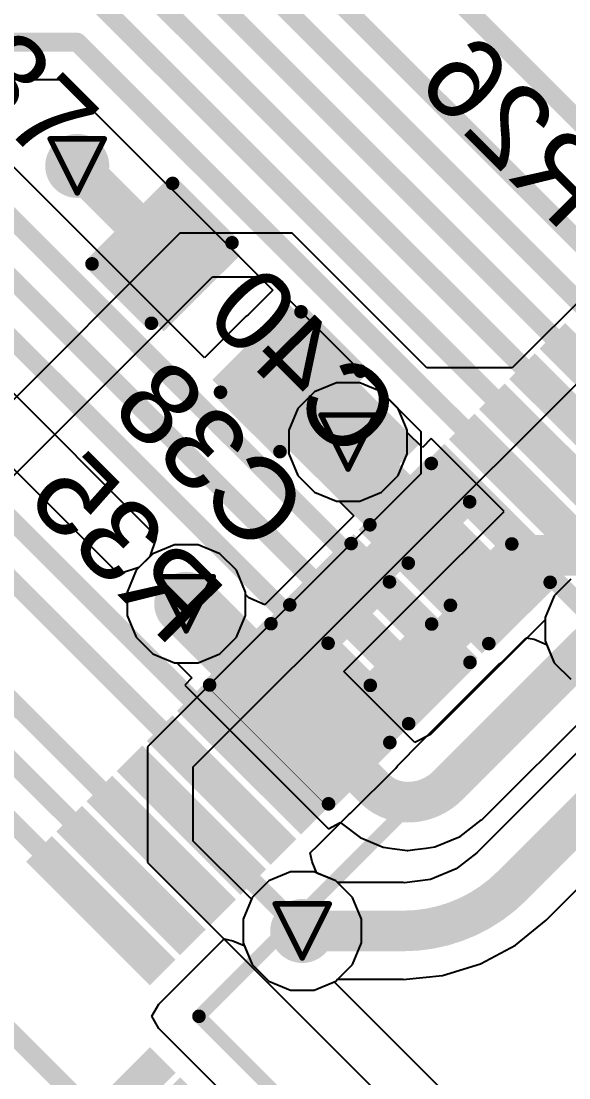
# Model space of a CAD drawing. Header units: inches. Extents: x 0 to 5359, y 0 to 5098.
# Drawn here: x 44.52 to 49.65, y 59.46 to 69.36 of the extents above; entities that cross this region are included whole.
import ezdxf

# ---------------------------------------------------------------- set-up
doc = ezdxf.new("R2010")
doc.units = ezdxf.units.IN
for name, color, linetype in [('Bottom Layer', 5, 'Continuous'), ('Bottom Overlay', 54, 'Continuous'), ('Bottom Paste', 16, 'Continuous'), ('Bottom Solder', 6, 'Continuous'), ('Drill Drawing', 1, 'Continuous'), ('Layer 1', 16, 'Continuous'), ('Layer 2', 76, 'Continuous'), ('Top Layer', 1, 'Continuous'), ('Top Overlay', 2, 'Continuous'), ('Top Paste', 8, 'Continuous'), ('Top Solder', 216, 'Continuous'), ('Via Holes', 16, 'Continuous')]:
    doc.layers.add(name, color=color, linetype=linetype)
doc.styles.add('Arial', font='', dxfattribs={"height": 0.2})
doc.styles.get('Arial').set_extended_font_data('Arial')

# ---------------------------------------------------------------- blocks, each defined once
blk = doc.blocks.new('LQFP_128_EP_14_14__40')
at = {"layer": 'Top Layer'}
for points in [[(-6.849681499999999, 0.6999478), (-6.849681499999999, 0.4999482), (-8.3496785, 0.4999482), (-8.3496785, 0.6999478)], [(-6.849681499999999, 0.2998978), (-6.849681499999999, 0.09989820000000003), (-8.3496785, 0.09989819999999995), (-8.3496785, 0.2998977999999999)], [(-6.849681499999999, -0.09989819999999995), (-6.849681499999999, -0.2998977999999999), (-8.3496785, -0.2998978), (-8.3496785, -0.09989820000000003)], [(-6.849681499999999, -0.4999482), (-6.849681499999999, -0.6999478), (-8.3496785, -0.6999478), (-8.3496785, -0.4999482)], [(-6.84968404, -0.8999982), (-6.84968404, -1.0999978), (-8.34968104, -1.0999978), (-8.34968104, -0.8999982)], [(-6.84968404, -1.2995402), (-6.84968404, -1.4995398), (-8.34968104, -1.4995398), (-8.34968104, -1.2995402)], [(-6.849681499999999, -1.7000982), (-6.849681499999999, -1.9000978), (-8.3496785, -1.9000978), (-8.3496785, -1.7000982)], [(-6.849681499999999, -2.0996402), (-6.849681499999999, -2.2996398), (-8.3496785, -2.2996398), (-8.3496785, -2.0996402)], [(-6.849681499999999, -2.4999442), (-6.849681499999999, -2.6999438), (-8.3496785, -2.6999438), (-8.3496785, -2.4999442)], [(-6.84968404, -2.8997402), (-6.84968404, -3.0997398), (-8.34968104, -3.0997398), (-8.34968104, -2.8997402)], [(-6.84968404, -3.3000442), (-6.84968404, -3.5000438), (-8.34968104, -3.5000438), (-8.34968104, -3.3000442)], [(-6.849681499999999, -3.699840199999999), (-6.849681499999999, -3.8998398), (-8.3496785, -3.8998398), (-8.3496785, -3.699840199999999)], [(-6.84968404, -4.0998902), (-6.84968404, -4.2998898), (-8.34968104, -4.2998898), (-8.34968104, -4.0998902)], [(-6.849681499999999, -4.499940199999999), (-6.849681499999999, -4.6999398), (-8.3496785, -4.6999398), (-8.3496785, -4.499940199999999)], [(-6.849681499999999, -4.8999902), (-6.849681499999999, -5.099989799999999), (-8.3496785, -5.099989799999999), (-8.3496785, -4.8999902)], [(-6.84968404, -5.3000402), (-6.84968404, -5.5000398), (-8.34968104, -5.5000398), (-8.34968104, -5.3000402)], [(-6.849681499999999, -5.7000902), (-6.849681499999999, -5.9000898), (-8.3496785, -5.9000898), (-8.3496785, -5.7000902)], [(-6.849681499999999, -6.100140199999999), (-6.849681499999999, -6.3001398), (-8.3496785, -6.3001398), (-8.3496785, -6.100140199999999)], [(-6.3001398, -6.849681499999999), (-6.100140199999999, -6.849681499999999), (-6.100140199999999, -8.3496785), (-6.3001398, -8.3496785)]]:
    blk.add_hatch(color=1, dxfattribs=at).paths.add_polyline_path(points)
at = {"layer": 'Top Paste'}
for points in [[(-6.849681499999999, 0.6999478), (-6.849681499999999, 0.4999482), (-8.3496785, 0.4999482), (-8.3496785, 0.6999478)], [(-6.849681499999999, 0.2998978), (-6.849681499999999, 0.09989820000000003), (-8.3496785, 0.09989819999999995), (-8.3496785, 0.2998977999999999)], [(-6.849681499999999, -0.09989819999999995), (-6.849681499999999, -0.2998977999999999), (-8.3496785, -0.2998978), (-8.3496785, -0.09989820000000003)], [(-6.849681499999999, -0.4999482), (-6.849681499999999, -0.6999478), (-8.3496785, -0.6999478), (-8.3496785, -0.4999482)], [(-6.84968404, -0.8999982), (-6.84968404, -1.0999978), (-8.34968104, -1.0999978), (-8.34968104, -0.8999982)], [(-6.84968404, -1.2995402), (-6.84968404, -1.4995398), (-8.34968104, -1.4995398), (-8.34968104, -1.2995402)], [(-6.849681499999999, -1.7000982), (-6.849681499999999, -1.9000978), (-8.3496785, -1.9000978), (-8.3496785, -1.7000982)], [(-6.849681499999999, -2.0996402), (-6.849681499999999, -2.2996398), (-8.3496785, -2.2996398), (-8.3496785, -2.0996402)], [(-6.849681499999999, -2.4999442), (-6.849681499999999, -2.6999438), (-8.3496785, -2.6999438), (-8.3496785, -2.4999442)], [(-6.84968404, -2.8997402), (-6.84968404, -3.0997398), (-8.34968104, -3.0997398), (-8.34968104, -2.8997402)], [(-6.84968404, -3.3000442), (-6.84968404, -3.5000438), (-8.34968104, -3.5000438), (-8.34968104, -3.3000442)], [(-6.849681499999999, -3.699840199999999), (-6.849681499999999, -3.8998398), (-8.3496785, -3.8998398), (-8.3496785, -3.699840199999999)], [(-6.84968404, -4.0998902), (-6.84968404, -4.2998898), (-8.34968104, -4.2998898), (-8.34968104, -4.0998902)], [(-6.849681499999999, -4.499940199999999), (-6.849681499999999, -4.6999398), (-8.3496785, -4.6999398), (-8.3496785, -4.499940199999999)], [(-6.849681499999999, -4.8999902), (-6.849681499999999, -5.099989799999999), (-8.3496785, -5.099989799999999), (-8.3496785, -4.8999902)], [(-6.84968404, -5.3000402), (-6.84968404, -5.5000398), (-8.34968104, -5.5000398), (-8.34968104, -5.3000402)], [(-6.849681499999999, -5.7000902), (-6.849681499999999, -5.9000898), (-8.3496785, -5.9000898), (-8.3496785, -5.7000902)], [(-6.849681499999999, -6.100140199999999), (-6.849681499999999, -6.3001398), (-8.3496785, -6.3001398), (-8.3496785, -6.100140199999999)], [(-6.3001398, -6.849681499999999), (-6.100140199999999, -6.849681499999999), (-6.100140199999999, -8.3496785), (-6.3001398, -8.3496785)]]:
    blk.add_hatch(color=8, dxfattribs=at).paths.add_polyline_path(points)
at = {"layer": 'Top Solder'}
for points in [[(-6.77968164, 0.7699476599999999), (-6.77968164, 0.42994834), (-8.419678359999999, 0.42994834), (-8.419678359999999, 0.7699476599999999)], [(-6.77968164, 0.36989766), (-6.77968164, 0.02989834000000003), (-8.419678359999999, 0.02989833999999996), (-8.419678359999999, 0.36989766)], [(-6.77968164, -0.02989833999999996), (-6.77968164, -0.36989766), (-8.419678359999999, -0.36989766), (-8.419678359999999, -0.02989834000000003)], [(-6.77968164, -0.42994834), (-6.77968164, -0.7699476599999999), (-8.419678359999999, -0.7699476599999999), (-8.419678359999999, -0.42994834)], [(-6.779684179999999, -0.82999834), (-6.779684179999999, -1.16999766), (-8.4196809, -1.16999766), (-8.4196809, -0.82999834)], [(-6.779684179999999, -1.22954034), (-6.779684179999999, -1.56953966), (-8.4196809, -1.56953966), (-8.4196809, -1.22954034)], [(-6.77968164, -1.63009834), (-6.77968164, -1.97009766), (-8.419678359999999, -1.97009766), (-8.419678359999999, -1.63009834)], [(-6.77968164, -2.02964034), (-6.77968164, -2.36963966), (-8.419678359999999, -2.36963966), (-8.419678359999999, -2.02964034)], [(-6.77968164, -2.42994434), (-6.77968164, -2.76994366), (-8.419678359999999, -2.76994366), (-8.419678359999999, -2.42994434)], [(-6.779684179999999, -2.82974034), (-6.779684179999999, -3.16973966), (-8.4196809, -3.16973966), (-8.4196809, -2.82974034)], [(-6.779684179999999, -3.23004434), (-6.779684179999999, -3.57004366), (-8.4196809, -3.57004366), (-8.4196809, -3.23004434)], [(-6.77968164, -3.62984034), (-6.77968164, -3.96983966), (-8.419678359999999, -3.96983966), (-8.419678359999999, -3.62984034)], [(-6.779684179999999, -4.02989034), (-6.779684179999999, -4.36988966), (-8.4196809, -4.36988966), (-8.4196809, -4.02989034)], [(-6.77968164, -4.42994034), (-6.77968164, -4.76993966), (-8.419678359999999, -4.76993966), (-8.419678359999999, -4.42994034)], [(-6.77968164, -4.829990339999999), (-6.77968164, -5.16998966), (-8.419678359999999, -5.16998966), (-8.419678359999999, -4.829990339999999)], [(-6.779684179999999, -5.23004034), (-6.779684179999999, -5.57003966), (-8.4196809, -5.57003966), (-8.4196809, -5.23004034)], [(-6.77968164, -5.63009034), (-6.77968164, -5.970089659999999), (-8.419678359999999, -5.970089659999999), (-8.419678359999999, -5.63009034)], [(-6.77968164, -6.03014034), (-6.77968164, -6.37013966), (-8.419678359999999, -6.37013966), (-8.419678359999999, -6.03014034)], [(-6.37013966, -6.77968164), (-6.03014034, -6.77968164), (-6.03014034, -8.419678359999999), (-6.37013966, -8.419678359999999)], [(-5.970089659999999, -6.77968164), (-5.63009034, -6.77968164), (-5.63009034, -8.419678359999999), (-5.970089659999999, -8.419678359999999)]]:
    blk.add_hatch(color=216, dxfattribs=at).paths.add_polyline_path(points)
at = {"layer": 'Top Overlay'}
for points in [[(-6.249924, -6.249924, 0.127, 0.127, 0), (-6.249924, 6.249924, 0.127, 0.127, 0)], [(-6.249924, -6.249924, 0.127, 0.127, 0), (6.249924, -6.249924, 0.127, 0.127, 0)]]:
    blk.add_lwpolyline(points, format="xyseb", dxfattribs=at)
blk.add_lwpolyline([(-6.281674, -6.249924, 0.0635, 0.0635, 1), (-6.218173999999999, -6.249924, 0.0635, 0.0635, 1)], format="xyseb", close=True, dxfattribs=at)
blk.add_lwpolyline([(-6.281674, -6.249924, 0.0635, 0.0635, 1), (-6.218173999999999, -6.249924, 0.0635, 0.0635, 1)], format="xyseb", close=True, dxfattribs=at)
blk = doc.blocks.new('R___0402_B_140')
at = {"layer": 'Bottom Layer'}
for points in [[(-0.2413, 0.3175), (-0.2412999999999999, -0.3175), (-0.6985, -0.3175), (-0.6985, 0.3175)], [(0.6985, 0.3175), (0.6985, -0.3175), (0.2413, -0.3175), (0.2412999999999999, 0.3175)]]:
    blk.add_hatch(color=5, dxfattribs=at).paths.add_polyline_path(points)
at = {"layer": 'Bottom Paste'}
for points in [[(-0.2413, 0.3175), (-0.2412999999999999, -0.3175), (-0.6985, -0.3175), (-0.6985, 0.3175)], [(0.6985, 0.3175), (0.6985, -0.3175), (0.2413, -0.3175), (0.2412999999999999, 0.3175)]]:
    blk.add_hatch(color=16, dxfattribs=at).paths.add_polyline_path(points)
at = {"layer": 'Bottom Solder'}
for points in [[(-0.18629884, 0.37250116), (-0.1862988399999999, -0.37250116), (-0.75350116, -0.37250116), (-0.75350116, 0.37250116)], [(0.75350116, 0.37250116), (0.75350116, -0.37250116), (0.18629884, -0.37250116), (0.1862988399999999, 0.37250116)]]:
    blk.add_hatch(color=6, dxfattribs=at).paths.add_polyline_path(points)
at = {"layer": 'Bottom Overlay'}
for points in [[(0.7874, 0.4064, 0.127, 0.127, 0), (-0.7874, 0.4064, 0.127, 0.127, 0)], [(-0.7874, 0.4064, 0.127, 0.127, 0), (-0.7874, -0.4064, 0.127, 0.127, 0)], [(0.8128, 0.4318, 0.0032258, 0.0032258, 0), (-0.8128, 0.4318, 0.0032258, 0.0032258, 0)], [(0.7874, 0.4064, 0.127, 0.127, 0), (0.7874, -0.4064, 0.127, 0.127, 0)], [(0.7874, -0.4064, 0.127, 0.127, 0), (-0.7874, -0.4064, 0.127, 0.127, 0)]]:
    blk.add_lwpolyline(points, format="xyseb", dxfattribs=at)
for points in [[(-0.8191499999999999, 0.4064, 0.0635, 0.0635, 1), (-0.7556499999999999, 0.4064, 0.0635, 0.0635, 1)], [(-0.8191499999999999, 0.4064, 0.0635, 0.0635, 1), (-0.7556499999999999, 0.4064, 0.0635, 0.0635, 1)], [(-0.81360518, 0.4318, 0.0016129, 0.0016129, 1), (-0.8119948199999999, 0.4318, 0.0016129, 0.0016129, 1)], [(0.7556499999999999, 0.4064, 0.0635, 0.0635, 1), (0.8191499999999999, 0.4064, 0.0635, 0.0635, 1)], [(0.7556499999999999, 0.4064, 0.0635, 0.0635, 1), (0.8191499999999999, 0.4064, 0.0635, 0.0635, 1)], [(0.8119948199999999, 0.4318, 0.0016129, 0.0016129, 1), (0.81360518, 0.4318, 0.0016129, 0.0016129, 1)], [(-0.8191499999999999, -0.4064, 0.0635, 0.0635, 1), (-0.7556499999999999, -0.4064, 0.0635, 0.0635, 1)], [(-0.8191499999999999, -0.4064, 0.0635, 0.0635, 1), (-0.7556499999999999, -0.4064, 0.0635, 0.0635, 1)], [(0.7556499999999999, -0.4064, 0.0635, 0.0635, 1), (0.8191499999999999, -0.4064, 0.0635, 0.0635, 1)], [(0.7556499999999999, -0.4064, 0.0635, 0.0635, 1), (0.8191499999999999, -0.4064, 0.0635, 0.0635, 1)]]:
    blk.add_lwpolyline(points, format="xyseb", close=True, dxfattribs=at)
blk = doc.blocks.new('C___0402_B_325')
at = {"layer": 'Bottom Layer'}
for points in [[(-0.2413, 0.31749746), (-0.2412999999999999, -0.31750254), (-0.6985, -0.31750254), (-0.6985, 0.31749746)], [(0.6985, 0.31749746), (0.6985, -0.31750254), (0.2413, -0.31750254), (0.2412999999999999, 0.31749746)]]:
    blk.add_hatch(color=5, dxfattribs=at).paths.add_polyline_path(points)
at = {"layer": 'Bottom Paste'}
for points in [[(-0.2413, 0.31749746), (-0.2412999999999999, -0.31750254), (-0.6985, -0.31750254), (-0.6985, 0.31749746)], [(0.6985, 0.31749746), (0.6985, -0.31750254), (0.2413, -0.31750254), (0.2412999999999999, 0.31749746)]]:
    blk.add_hatch(color=16, dxfattribs=at).paths.add_polyline_path(points)
at = {"layer": 'Bottom Solder'}
for points in [[(-0.18130012, 0.37749734), (-0.18130012, -0.37750242), (-0.7584998799999999, -0.37750242), (-0.7584998799999999, 0.37749734)], [(0.7584998799999999, 0.37749734), (0.7584998799999999, -0.37750242), (0.18130012, -0.37750242), (0.18130012, 0.37749734)]]:
    blk.add_hatch(color=6, dxfattribs=at).paths.add_polyline_path(points)
at = {"layer": 'Bottom Overlay'}
for points in [[(-0.2794, 0.4064, 0.127, 0.127, 0), (-0.7874, 0.4064, 0.127, 0.127, 0)], [(-0.7874, 0.4064, 0.127, 0.127, 0), (-0.7874, -0.4064, 0.127, 0.127, 0)], [(0.7874, 0.4064, 0.127, 0.127, 0), (0.2794, 0.4064, 0.127, 0.127, 0)], [(0.7874, 0.4064, 0.127, 0.127, 0), (0.7874, -0.4064, 0.127, 0.127, 0)], [(-0.2794, -0.40640254, 0.127, 0.127, 0), (-0.7874, -0.4064, 0.127, 0.127, 0)], [(0.7874, -0.4064, 0.127, 0.127, 0), (0.2794, -0.40640254, 0.127, 0.127, 0)]]:
    blk.add_lwpolyline(points, format="xyseb", dxfattribs=at)
for points in [[(-0.8191499999999999, 0.4064, 0.0635, 0.0635, 1), (-0.7556499999999999, 0.4064, 0.0635, 0.0635, 1)], [(-0.8191499999999999, 0.4064, 0.0635, 0.0635, 1), (-0.7556499999999999, 0.4064, 0.0635, 0.0635, 1)], [(-0.31115, 0.4064, 0.0635, 0.0635, 1), (-0.24765, 0.4064, 0.0635, 0.0635, 1)], [(0.24765, 0.4064, 0.0635, 0.0635, 1), (0.31115, 0.4064, 0.0635, 0.0635, 1)], [(0.7556499999999999, 0.4064, 0.0635, 0.0635, 1), (0.8191499999999999, 0.4064, 0.0635, 0.0635, 1)], [(0.7556499999999999, 0.4064, 0.0635, 0.0635, 1), (0.8191499999999999, 0.4064, 0.0635, 0.0635, 1)], [(-0.8191499999999999, -0.4064, 0.0635, 0.0635, 1), (-0.7556499999999999, -0.4064, 0.0635, 0.0635, 1)], [(-0.8191499999999999, -0.4064, 0.0635, 0.0635, 1), (-0.7556499999999999, -0.4064, 0.0635, 0.0635, 1)], [(-0.31115, -0.40640254, 0.0635, 0.0635, 1), (-0.24765, -0.40640254, 0.0635, 0.0635, 1)], [(0.24765, -0.40640254, 0.0635, 0.0635, 1), (0.31115, -0.40640254, 0.0635, 0.0635, 1)], [(0.7556499999999999, -0.4064, 0.0635, 0.0635, 1), (0.8191499999999999, -0.4064, 0.0635, 0.0635, 1)], [(0.7556499999999999, -0.4064, 0.0635, 0.0635, 1), (0.8191499999999999, -0.4064, 0.0635, 0.0635, 1)]]:
    blk.add_lwpolyline(points, format="xyseb", close=True, dxfattribs=at)
blk = doc.blocks.new('C___0402_B_327')
at = {"layer": 'Bottom Layer'}
for points in [[(-0.2413, 0.3175), (-0.2412999999999999, -0.3175), (-0.6985, -0.3175), (-0.6985, 0.3175)], [(0.6985, 0.3175), (0.6985, -0.3175), (0.2413, -0.3175), (0.2412999999999999, 0.3175)]]:
    blk.add_hatch(color=5, dxfattribs=at).paths.add_polyline_path(points)
at = {"layer": 'Bottom Paste'}
for points in [[(-0.2413, 0.3175), (-0.2412999999999999, -0.3175), (-0.6985, -0.3175), (-0.6985, 0.3175)], [(0.6985, 0.3175), (0.6985, -0.3175), (0.2413, -0.3175), (0.2412999999999999, 0.3175)]]:
    blk.add_hatch(color=16, dxfattribs=at).paths.add_polyline_path(points)
at = {"layer": 'Bottom Solder'}
for points in [[(-0.18130012, 0.37749988), (-0.18130012, -0.37749988), (-0.7584998799999999, -0.37749988), (-0.7584998799999999, 0.37749988)], [(0.7584998799999999, 0.37749988), (0.7584998799999999, -0.37749988), (0.18130012, -0.37749988), (0.18130012, 0.37749988)]]:
    blk.add_hatch(color=6, dxfattribs=at).paths.add_polyline_path(points)
at = {"layer": 'Bottom Overlay'}
for points in [[(-0.2794, 0.4064, 0.127, 0.127, 0), (-0.7874, 0.4064, 0.127, 0.127, 0)], [(-0.7874, 0.4064, 0.127, 0.127, 0), (-0.7874, -0.4064, 0.127, 0.127, 0)], [(0.7874, 0.4064, 0.127, 0.127, 0), (0.2794, 0.4064, 0.127, 0.127, 0)], [(0.7874, 0.4064, 0.127, 0.127, 0), (0.7874, -0.4064, 0.127, 0.127, 0)], [(-0.2794, -0.4064, 0.127, 0.127, 0), (-0.7874, -0.4064, 0.127, 0.127, 0)], [(0.7874, -0.4064, 0.127, 0.127, 0), (0.2794, -0.4064, 0.127, 0.127, 0)]]:
    blk.add_lwpolyline(points, format="xyseb", dxfattribs=at)
for points in [[(-0.8191499999999999, 0.4064, 0.0635, 0.0635, 1), (-0.7556499999999999, 0.4064, 0.0635, 0.0635, 1)], [(-0.8191499999999999, 0.4064, 0.0635, 0.0635, 1), (-0.7556499999999999, 0.4064, 0.0635, 0.0635, 1)], [(-0.31115, 0.4064, 0.0635, 0.0635, 1), (-0.24765, 0.4064, 0.0635, 0.0635, 1)], [(0.24765, 0.4064, 0.0635, 0.0635, 1), (0.31115, 0.4064, 0.0635, 0.0635, 1)], [(0.7556499999999999, 0.4064, 0.0635, 0.0635, 1), (0.8191499999999999, 0.4064, 0.0635, 0.0635, 1)], [(0.7556499999999999, 0.4064, 0.0635, 0.0635, 1), (0.8191499999999999, 0.4064, 0.0635, 0.0635, 1)], [(-0.8191499999999999, -0.4064, 0.0635, 0.0635, 1), (-0.7556499999999999, -0.4064, 0.0635, 0.0635, 1)], [(-0.8191499999999999, -0.4064, 0.0635, 0.0635, 1), (-0.7556499999999999, -0.4064, 0.0635, 0.0635, 1)], [(-0.31115, -0.4064, 0.0635, 0.0635, 1), (-0.24765, -0.4064, 0.0635, 0.0635, 1)], [(0.24765, -0.4064, 0.0635, 0.0635, 1), (0.31115, -0.4064, 0.0635, 0.0635, 1)], [(0.7556499999999999, -0.4064, 0.0635, 0.0635, 1), (0.8191499999999999, -0.4064, 0.0635, 0.0635, 1)], [(0.7556499999999999, -0.4064, 0.0635, 0.0635, 1), (0.8191499999999999, -0.4064, 0.0635, 0.0635, 1)]]:
    blk.add_lwpolyline(points, format="xyseb", close=True, dxfattribs=at)
blk = doc.blocks.new('C___0603_328')
at = {"layer": 'Top Layer'}
for points in [[(-0.3809999999999999, 0.4445), (-0.3809999999999999, -0.4445), (-1.143, -0.4445), (-1.143, 0.4445)], [(1.143, 0.4445), (1.143, -0.4445), (0.3809999999999999, -0.4445), (0.3809999999999999, 0.4445)]]:
    blk.add_hatch(color=1, dxfattribs=at).paths.add_polyline_path(points)
at = {"layer": 'Top Paste'}
for points in [[(-0.3809999999999999, 0.4445), (-0.3809999999999999, -0.4445), (-1.143, -0.4445), (-1.143, 0.4445)], [(1.143, 0.4445), (1.143, -0.4445), (0.3809999999999999, -0.4445), (0.3809999999999999, 0.4445)]]:
    blk.add_hatch(color=8, dxfattribs=at).paths.add_polyline_path(points)
at = {"layer": 'Top Solder'}
for points in [[(-0.3210001199999999, 0.50449988), (-0.3210001199999999, -0.50449988), (-1.20299988, -0.50449988), (-1.20299988, 0.50449988)], [(1.20299988, 0.50449988), (1.20299988, -0.50449988), (0.3210001199999999, -0.50449988), (0.3210001199999999, 0.50449988)]]:
    blk.add_hatch(color=216, dxfattribs=at).paths.add_polyline_path(points)
at = {"layer": 'Top Overlay'}
for points in [[(-1.2446, -0.5334, 0.127, 0.127, 0), (-1.2446, 0.5334, 0.127, 0.127, 0)], [(-1.2446, 0.5334, 0.127, 0.127, 0), (-0.4571999999999999, 0.5334, 0.127, 0.127, 0)], [(0.4571999999999999, 0.5334, 0.127, 0.127, 0), (1.2446, 0.5334, 0.127, 0.127, 0)], [(1.2446, -0.5334, 0.127, 0.127, 0), (1.2446, 0.5334, 0.127, 0.127, 0)], [(-1.2446, -0.5334, 0.127, 0.127, 0), (-0.4571999999999999, -0.5334, 0.127, 0.127, 0)], [(0.4571999999999999, -0.5334, 0.127, 0.127, 0), (1.2446, -0.5334, 0.127, 0.127, 0)]]:
    blk.add_lwpolyline(points, format="xyseb", dxfattribs=at)
for points in [[(-1.27635, 0.5334, 0.0635, 0.0635, 1), (-1.21285, 0.5334, 0.0635, 0.0635, 1)], [(-1.27635, 0.5334, 0.0635, 0.0635, 1), (-1.21285, 0.5334, 0.0635, 0.0635, 1)], [(-0.4889499999999999, 0.5334, 0.0635, 0.0635, 1), (-0.42545, 0.5334, 0.0635, 0.0635, 1)], [(0.42545, 0.5334, 0.0635, 0.0635, 1), (0.4889499999999999, 0.5334, 0.0635, 0.0635, 1)], [(1.21285, 0.5334, 0.0635, 0.0635, 1), (1.27635, 0.5334, 0.0635, 0.0635, 1)], [(1.21285, 0.5334, 0.0635, 0.0635, 1), (1.27635, 0.5334, 0.0635, 0.0635, 1)], [(-1.27635, -0.5334, 0.0635, 0.0635, 1), (-1.21285, -0.5334, 0.0635, 0.0635, 1)], [(-1.27635, -0.5334, 0.0635, 0.0635, 1), (-1.21285, -0.5334, 0.0635, 0.0635, 1)], [(-0.4889499999999999, -0.5334, 0.0635, 0.0635, 1), (-0.42545, -0.5334, 0.0635, 0.0635, 1)], [(0.42545, -0.5334, 0.0635, 0.0635, 1), (0.4889499999999999, -0.5334, 0.0635, 0.0635, 1)], [(1.21285, -0.5334, 0.0635, 0.0635, 1), (1.27635, -0.5334, 0.0635, 0.0635, 1)], [(1.21285, -0.5334, 0.0635, 0.0635, 1), (1.27635, -0.5334, 0.0635, 0.0635, 1)]]:
    blk.add_lwpolyline(points, format="xyseb", close=True, dxfattribs=at)

msp = doc.modelspace()

# ---------------------------------------------------------------- hatches: boundary and pattern name
at = {"layer": 'Bottom Layer'}
h = msp.add_hatch(color=5, dxfattribs=at)
edge = h.paths.add_edge_path()
edge.add_arc((45.04131708, 68.00483478), 0.2999994, 0, 360)
h = msp.add_hatch(color=5, dxfattribs=at)
edge = h.paths.add_edge_path()
edge.add_arc((47.57857387999999, 65.41648842), 0.2999994, 0, 360)
h = msp.add_hatch(color=5, dxfattribs=at)
edge = h.paths.add_edge_path()
edge.add_arc((46.0624047, 63.90031924), 0.2999994, 0, 360)
h = msp.add_hatch(color=5, dxfattribs=at)
edge = h.paths.add_edge_path()
edge.add_arc((47.1490802, 60.83367564), 0.2999994, 0, 360)
at = {"layer": 'Layer 1'}
h = msp.add_hatch(color=16, dxfattribs=at)
edge = h.paths.add_edge_path()
edge.add_arc((45.04131708, 68.00483478), 0.2999994, 0, 360)
h = msp.add_hatch(color=16, dxfattribs=at)
edge = h.paths.add_edge_path()
edge.add_arc((47.57857387999999, 65.41648842), 0.2999994, 0, 360)
h = msp.add_hatch(color=16, dxfattribs=at)
edge = h.paths.add_edge_path()
edge.add_arc((46.0624047, 63.90031924), 0.2999994, 0, 360)
h = msp.add_hatch(color=16, dxfattribs=at)
edge = h.paths.add_edge_path()
edge.add_arc((47.1490802, 60.83367564), 0.2999994, 0, 360)
at = {"layer": 'Layer 2'}
h = msp.add_hatch(color=76, dxfattribs=at)
edge = h.paths.add_edge_path()
edge.add_arc((45.04131708, 68.00483478), 0.2999994, 0, 360)
h = msp.add_hatch(color=76, dxfattribs=at)
edge = h.paths.add_edge_path()
edge.add_arc((47.57857387999999, 65.41648842), 0.2999994, 0, 360)
h = msp.add_hatch(color=76, dxfattribs=at)
edge = h.paths.add_edge_path()
edge.add_arc((46.0624047, 63.90031924), 0.2999994, 0, 360)
h = msp.add_hatch(color=76, dxfattribs=at)
edge = h.paths.add_edge_path()
edge.add_arc((47.1490802, 60.83367564), 0.2999994, 0, 360)
at = {"layer": 'Top Layer'}
h = msp.add_hatch(color=1, dxfattribs=at)
edge = h.paths.add_edge_path()
edge.add_arc((45.04131708, 68.00483478), 0.2999994, 0, 360)
for points in [[(46.37960498, 65.98705878), (48.83302908, 63.53363468), (49.25768914, 63.95829473999999), (46.80426504, 66.41171883999999)], [(47.60768228, 64.75899672), (48.24896115999999, 65.4002756), (47.2538806, 66.39535615999999), (46.61260171999999, 65.75407728)], [(45.85034518, 63.68826226), (47.41900346, 62.11960397999999), (47.84366098, 62.54426149999999), (46.2750027, 64.11291978)]]:
    msp.add_hatch(color=1, dxfattribs=at).paths.add_polyline_path(points)
h = msp.add_hatch(color=1, dxfattribs=at)
edge = h.paths.add_edge_path()
edge.add_arc((47.57857387999999, 65.41648842), 0.2999994, 0, 360)
h = msp.add_hatch(color=1, dxfattribs=at)
edge = h.paths.add_edge_path()
edge.add_arc((46.0624047, 63.90031924), 0.2999994, 0, 360)
h = msp.add_hatch(color=1, dxfattribs=at)
edge = h.paths.add_edge_path()
edge.add_arc((47.1490802, 60.83367564), 0.2999994, 0, 360)
at = {"layer": 'Via Holes'}
h = msp.add_hatch(color=7, dxfattribs=at)
edge = h.paths.add_edge_path()
edge.add_arc((45.04131708, 68.00483478), 0.1499997, 0, 360)
h = msp.add_hatch(color=7, dxfattribs=at)
edge = h.paths.add_edge_path()
edge.add_arc((47.57857387999999, 65.41648842), 0.1499997, 0, 360)
h = msp.add_hatch(color=7, dxfattribs=at)
edge = h.paths.add_edge_path()
edge.add_arc((46.0624047, 63.90031924), 0.1499997, 0, 360)
h = msp.add_hatch(color=7, dxfattribs=at)
edge = h.paths.add_edge_path()
edge.add_arc((47.1490802, 60.83367564), 0.1499997, 0, 360)

# ---------------------------------------------------------------- linework, layer by layer
at = {"layer": 'Bottom Layer'}
for p, q in [((47.46837598, 65.97048781999999), (47.26475942, 65.88614712)), ((47.68877178, 65.97048781999999), (47.46837598, 65.97048781999999)), ((47.89238834, 65.88614712), (47.68877178, 65.97048781999999)), ((47.26475942, 65.88614712), (47.10891518, 65.73030288)), ((48.04823258, 65.73030288), (47.89238834, 65.88614712)), ((47.10891518, 65.73030288), (47.02457448, 65.52668632)), ((48.13257328, 65.52668632), (48.04823258, 65.73030288)), ((47.02457448, 65.52668632), (47.02457448, 65.30629051999999)), ((48.13257328, 65.50677272), (48.13257328, 65.52668632)), ((48.27391412, 65.36543188), (48.13257328, 65.50677272)), ((48.35755886, 65.44907662), (48.27391412, 65.36543188)), ((49.04005686, 64.76657861999999), (48.35755886, 65.44907662)), ((47.02457448, 65.30629051999999), (47.10891518, 65.10267396)), ((47.10891518, 65.10267396), (47.26475942, 64.94682972)), ((47.26475942, 64.94682972), (47.46837598, 64.86248901999998)), ((47.46837598, 64.86248901999998), (47.4949901, 64.86248901999998)), ((47.4949901, 64.86248901999998), (47.63298068, 64.72449844)), ((47.63298068, 64.72449844), (46.79853734, 63.8900551)), ((48.23183393999999, 63.95835569999999), (49.04005686, 64.76657861999999)), ((45.9522068, 64.45431864), (45.74859024, 64.36997794)), ((46.1726026, 64.45431864), (45.9522068, 64.45431864)), ((46.37621916, 64.36997794), (46.1726026, 64.45431864)), ((45.74859024, 64.36997794), (45.592746, 64.2141337)), ((46.5320634, 64.2141337), (46.37621916, 64.36997794)), ((45.592746, 64.2141337), (45.5084053, 64.01051713999999)), ((46.6164041, 64.01051713999999), (46.5320634, 64.2141337)), ((49.43344444, 60.93546359999999), (52.73512186, 64.23714102)), ((49.66368528, 64.13175642), (49.50784104, 63.97591217999999)), ((45.5084053, 64.01051713999999), (45.5084053, 63.79012133999999)), ((46.6164041, 63.98725328), (46.6164041, 64.01051713999999)), ((46.64793565999999, 63.95572172), (46.6164041, 63.98725328)), ((46.79853734, 63.8900551), (46.64793565999999, 63.95572172)), ((47.53835043999999, 63.2648722), (48.23183393999999, 63.95835569999999)), ((49.50784104, 63.97591217999999), (49.42350034, 63.77229561999999)), ((45.5084053, 63.79012133999999), (45.592746, 63.58650478)), ((49.42350034, 63.74902921999999), (48.34972296, 62.67525438)), ((49.42350034, 63.77229561999999), (49.42350034, 63.74902921999999)), ((45.592746, 63.58650478), (45.74859024, 63.43066054)), ((45.74859024, 63.43066054), (45.9522068, 63.34631984)), ((45.9522068, 63.34631984), (45.97547066, 63.34631984)), ((45.97547066, 63.34631984), (46.1152494, 63.20654364)), ((46.1152494, 63.20654364), (46.04774128, 63.13903551999999)), ((48.2030024, 62.60022278), (47.53835043999999, 63.2648722)), ((46.04774128, 63.13903551999999), (46.71228147999999, 62.47449532)), ((48.83203594, 61.87570048), (49.94278048, 62.98644755999999)), ((50.01387, 62.79775603999999), (48.792511, 61.57639704)), ((48.34972296, 62.67525438), (48.2030024, 62.60022278)), ((46.71228147999999, 62.47449532), (47.39477948, 61.79199731999999)), ((47.39477948, 61.79199731999999), (47.50322478, 61.85084658)), ((47.50322478, 61.85084658), (47.50338734, 61.85068402)), ((47.50338734, 61.85068402), (47.51408582, 61.84353646)), ((47.51408582, 61.84353646), (47.69033134, 61.70829669999999)), ((48.62794948, 61.71935585999999), (48.8294553, 61.87397582)), ((48.8294553, 61.87397582), (48.83203594, 61.87570048)), ((48.39118084, 61.62128392), (48.62794948, 61.71935585999999)), ((47.69033134, 61.70829669999999), (47.90583002, 61.61903347999999)), ((47.90583002, 61.61903347999999), (47.96878391999999, 61.61074546)), ((47.96878391999999, 61.61074546), (48.13222784, 61.58849252)), ((48.20429272, 61.59649098), (48.30835398, 61.6103797)), ((48.30835398, 61.6103797), (48.39118084, 61.62128392)), ((48.13222784, 61.58849252), (48.1370894, 61.58752478)), ((48.1370894, 61.58752478), (48.1370894, 61.58751969999999)), ((48.1370894, 61.58751969999999), (48.13710209999999, 61.58751716)), ((48.13710209999999, 61.58751716), (48.13713512, 61.58752478)), ((48.13713512, 61.58752478), (48.20429272, 61.59649098)), ((48.78479956, 61.56485528), (48.59004506, 61.41541438)), ((48.792511, 61.57639704), (48.78479956, 61.56485528)), ((48.59004506, 61.41541438), (48.35056116, 61.31621721999999)), ((47.0388823, 61.38767504), (46.83526574, 61.30333434)), ((47.2592781, 61.38767504), (47.0388823, 61.38767504)), ((47.46289466, 61.30333434), (47.2592781, 61.38767504)), ((48.35056116, 61.31621721999999), (48.10717836, 61.28417511999999)), ((46.83526574, 61.30333434), (46.6794215, 61.1474901)), ((47.47934624, 61.28688276), (47.46289466, 61.30333434)), ((48.09356396, 61.28688276), (47.47934624, 61.28688276)), ((48.10717836, 61.28417511999999), (48.09356396, 61.28688276)), ((46.6794215, 61.1474901), (46.5950808, 60.94387353999999)), ((46.5950808, 60.94387353999999), (46.5950808, 60.72347774)), ((49.14653366, 60.69946458), (49.43373908, 60.93516896000001)), ((49.43373908, 60.93516896000001), (49.43344444, 60.93546359999999)), ((46.5950808, 60.72347774), (46.6794215, 60.51986117999999)), ((48.81886095999999, 60.52431888), (49.14653366, 60.69946458)), ((48.46331684, 60.41646794), (48.81886095999999, 60.52431888)), ((46.6794215, 60.51986117999999), (46.83526574, 60.36401694)), ((46.83526574, 60.36401694), (47.0388823, 60.27967623999999)), ((47.2592781, 60.27967623999999), (47.46289466, 60.36401694)), ((47.46289466, 60.36401694), (47.47934624, 60.38046852)), ((47.47934624, 60.38046852), (48.09356396, 60.38046852)), ((48.09356396, 60.38004942), (48.46331684, 60.41646794)), ((48.09356396, 60.38046852), (48.09356396, 60.38004942)), ((47.0388823, 60.27967623999999), (47.2592781, 60.27967623999999))]:
    msp.add_line(p, q, dxfattribs=at)
for points in [[(47.58192414, 65.41648842, 0.3809999999999999, 0.3809999999999999, 0), (48.19769888, 64.80071368, 0.3809999999999999, 0.3809999999999999, 0)], [(47.57857387999999, 65.41648842, 0.1778, 0.1778, 0), (47.58192414, 65.41648842, 0.1778, 0.1778, 0)], [(46.79310174, 63.20212658, 0.3809999999999999, 0.3809999999999999, 0), (48.29469386, 64.7037187, 0.3809999999999999, 0.3809999999999999, 0)], [(48.29469386, 64.7037187, 0.1778, 0.1778, 0), (48.29469639999999, 64.70371616, 0.1778, 0.1778, 0)], [(49.11297772, 61.25593031999999, 0.3809999999999999, 0.3809999999999999, 0), (52.41465514, 64.55760774, 0.3809999999999999, 0.3809999999999999, 0)], [(48.20843546, 63.28837482, 0.3809999999999999, 0.3809999999999999, 0), (49.27491288, 64.35485224, 0.3809999999999999, 0.3809999999999999, 0)], [(49.27491288, 64.35485224, 0.3809999999999999, 0.3809999999999999, 0), (50.6702568, 64.35485224, 0.3809999999999999, 0.3809999999999999, 0)], [(46.0624047, 63.90031924, 0.3809999999999999, 0.3809999999999999, 0), (46.67817943999999, 63.2845445, 0.3809999999999999, 0.3809999999999999, 0)], [(48.51156922, 62.1961672, 0.3809999999999999, 0.3809999999999999, 0), (49.97749973999999, 63.66209772, 0.3809999999999999, 0.3809999999999999, 0)], [(46.67817943999999, 63.2845445, 0.1778, 0.1778, 0), (46.79310174, 63.20189798, 0.1778, 0.1778, 0)], [(46.79310174, 63.20189798, 0.1778, 0.1778, 0), (46.79310174, 63.20212658, 0.1778, 0.1778, 0)], [(47.45764194, 62.53735778, 0.3809999999999999, 0.3809999999999999, 0), (47.45764702, 62.53735778, 0.3809999999999999, 0.3809999999999999, 0)], [(47.45764702, 62.53735778, 0.3809999999999999, 0.3809999999999999, 0), (47.82368896, 62.1713133, 0.3809999999999999, 0.3809999999999999, 0)], [(47.82368896, 62.1713133, 0.3809999999999999, 0.3809999999999999, 0), (47.82385152, 62.17115073999999, 0.3809999999999999, 0.3809999999999999, 0)], [(48.13709447999999, 62.0407319, 0.3809999999999999, 0.3809999999999999, -0.199868726056772), (47.82385152, 62.17115073999999, 0.3809999999999999, 0.3809999999999999, 0)], [(48.51156922, 62.1961672, 0.3809999999999999, 0.3809999999999999, -0.1992946027840899), (48.13709447999999, 62.0407319, 0.3809999999999999, 0.3809999999999999, 0)], [(49.11297772, 61.25593031999999, 0.3809999999999999, 0.3809999999999999, -0.198912367379658), (48.09356396, 60.83367564, 0.3809999999999999, 0.3809999999999999, 0)], [(47.1490802, 60.83367564, 0.3809999999999999, 0.3809999999999999, 0), (48.09356396, 60.83367564, 0.3809999999999999, 0.3809999999999999, 0)]]:
    msp.add_lwpolyline(points, format="xyseb", dxfattribs=at)
for points in [[(47.48667414, 65.41648842, 0.1905, 0.1905, 1), (47.67717414, 65.41648842, 0.1905, 0.1905, 1)], [(47.53412388, 65.41648842, 0.08889999999999999, 0.08889999999999999, 1), (47.62302388, 65.41648842, 0.08889999999999999, 0.08889999999999999, 1)], [(47.53747414, 65.41648842, 0.08889999999999999, 0.08889999999999999, 1), (47.62637414, 65.41648842, 0.08889999999999999, 0.08889999999999999, 1)], [(48.10244888, 64.80071368, 0.1905, 0.1905, 1), (48.29294888, 64.80071368, 0.1905, 0.1905, 1)], [(48.19944386, 64.7037187, 0.1905, 0.1905, 1), (48.38994386, 64.7037187, 0.1905, 0.1905, 1)], [(48.25024386, 64.7037187, 0.08889999999999999, 0.08889999999999999, 1), (48.33914386, 64.7037187, 0.08889999999999999, 0.08889999999999999, 1)], [(48.25024639999999, 64.70371616, 0.08889999999999999, 0.08889999999999999, 1), (48.3391464, 64.70371616, 0.08889999999999999, 0.08889999999999999, 1)], [(49.17966288, 64.35485224, 0.1905, 0.1905, 1), (49.37016288, 64.35485224, 0.1905, 0.1905, 1)], [(49.17966288, 64.35485224, 0.1905, 0.1905, 1), (49.37016288, 64.35485224, 0.1905, 0.1905, 1)], [(45.96715469999999, 63.90031924, 0.1905, 0.1905, 1), (46.15765469999999, 63.90031924, 0.1905, 0.1905, 1)], [(46.58292943999999, 63.2845445, 0.1905, 0.1905, 1), (46.77342944, 63.2845445, 0.1905, 0.1905, 1)], [(48.11318546, 63.28837482, 0.1905, 0.1905, 1), (48.30368546, 63.28837482, 0.1905, 0.1905, 1)], [(46.63372944, 63.2845445, 0.08889999999999999, 0.08889999999999999, 1), (46.72262944, 63.2845445, 0.08889999999999999, 0.08889999999999999, 1)], [(46.69785174, 63.20212658, 0.1905, 0.1905, 1), (46.88835174, 63.20212658, 0.1905, 0.1905, 1)], [(46.74865174, 63.20212658, 0.08889999999999999, 0.08889999999999999, 1), (46.83755174, 63.20212658, 0.08889999999999999, 0.08889999999999999, 1)], [(46.74865174, 63.20189798, 0.08889999999999999, 0.08889999999999999, 1), (46.83755174, 63.20189798, 0.08889999999999999, 0.08889999999999999, 1)], [(46.74865174, 63.20189798, 0.08889999999999999, 0.08889999999999999, 1), (46.83755174, 63.20189798, 0.08889999999999999, 0.08889999999999999, 1)], [(47.36239193999999, 62.53735778, 0.1905, 0.1905, 1), (47.55289193999999, 62.53735778, 0.1905, 0.1905, 1)], [(47.36239702, 62.53735778, 0.1905, 0.1905, 1), (47.55289702, 62.53735778, 0.1905, 0.1905, 1)], [(47.36239702, 62.53735778, 0.1905, 0.1905, 1), (47.55289702, 62.53735778, 0.1905, 0.1905, 1)], [(47.72843896, 62.1713133, 0.1905, 0.1905, 1), (47.91893896, 62.1713133, 0.1905, 0.1905, 1)], [(47.72843896, 62.1713133, 0.1905, 0.1905, 1), (47.91893896, 62.1713133, 0.1905, 0.1905, 1)], [(47.72860152, 62.17115073999999, 0.1905, 0.1905, 1), (47.91910151999999, 62.17115073999999, 0.1905, 0.1905, 1)], [(47.72860152, 62.17115073999999, 0.1905, 0.1905, 1), (47.91910151999999, 62.17115073999999, 0.1905, 0.1905, 1)], [(48.41631922, 62.1961672, 0.1905, 0.1905, 1), (48.60681922, 62.1961672, 0.1905, 0.1905, 1)], [(48.41631922, 62.1961672, 0.1905, 0.1905, 1), (48.60681922, 62.1961672, 0.1905, 0.1905, 1)], [(48.04184448, 62.0407319, 0.1905, 0.1905, 1), (48.23234447999999, 62.0407319, 0.1905, 0.1905, 1)], [(48.04184448, 62.0407319, 0.1905, 0.1905, 1), (48.23234447999999, 62.0407319, 0.1905, 0.1905, 1)], [(49.01772772, 61.25593031999999, 0.1905, 0.1905, 1), (49.20822772, 61.25593031999999, 0.1905, 0.1905, 1)], [(49.01772772, 61.25593031999999, 0.1905, 0.1905, 1), (49.20822772, 61.25593031999999, 0.1905, 0.1905, 1)], [(47.0538302, 60.83367564, 0.1905, 0.1905, 1), (47.24433019999999, 60.83367564, 0.1905, 0.1905, 1)], [(47.99831396, 60.83367564, 0.1905, 0.1905, 1), (48.18881396, 60.83367564, 0.1905, 0.1905, 1)], [(47.99831396, 60.83367564, 0.1905, 0.1905, 1), (48.18881396, 60.83367564, 0.1905, 0.1905, 1)]]:
    msp.add_lwpolyline(points, format="xyseb", close=True, dxfattribs=at)
at = {"layer": 'Drill Drawing'}
for points in [[(44.78731708, 68.25883478, 0.0508, 0.0508, 0), (45.29531708, 68.25883478, 0.0508, 0.0508, 0)], [(44.78731708, 68.25883478, 0.0508, 0.0508, 0), (45.04131708, 67.75083477999999, 0.0508, 0.0508, 0)], [(45.04131708, 67.75083477999999, 0.0508, 0.0508, 0), (45.29531708, 68.25883478, 0.0508, 0.0508, 0)], [(47.32457388, 65.67048842, 0.0508, 0.0508, 0), (47.83257388, 65.67048842, 0.0508, 0.0508, 0)], [(47.32457388, 65.67048842, 0.0508, 0.0508, 0), (47.57857387999999, 65.16248842, 0.0508, 0.0508, 0)], [(47.57857387999999, 65.16248842, 0.0508, 0.0508, 0), (47.83257388, 65.67048842, 0.0508, 0.0508, 0)], [(45.8084047, 64.15431923999999, 0.0508, 0.0508, 0), (46.3164047, 64.15431923999999, 0.0508, 0.0508, 0)], [(45.8084047, 64.15431923999999, 0.0508, 0.0508, 0), (46.0624047, 63.64631924, 0.0508, 0.0508, 0)], [(46.0624047, 63.64631924, 0.0508, 0.0508, 0), (46.3164047, 64.15431923999999, 0.0508, 0.0508, 0)], [(46.8950802, 61.08767563999999, 0.0508, 0.0508, 0), (47.4030802, 61.08767563999999, 0.0508, 0.0508, 0)], [(46.8950802, 61.08767563999999, 0.0508, 0.0508, 0), (47.1490802, 60.57967564, 0.0508, 0.0508, 0)], [(47.1490802, 60.57967564, 0.0508, 0.0508, 0), (47.4030802, 61.08767563999999, 0.0508, 0.0508, 0)]]:
    msp.add_lwpolyline(points, format="xyseb", dxfattribs=at)
for points in [[(44.77461707999999, 68.25883478, 0.0254, 0.0254, 1), (44.80001708, 68.25883478, 0.0254, 0.0254, 1)], [(44.77461707999999, 68.25883478, 0.0254, 0.0254, 1), (44.80001708, 68.25883478, 0.0254, 0.0254, 1)], [(45.28261707999999, 68.25883478, 0.0254, 0.0254, 1), (45.30801708, 68.25883478, 0.0254, 0.0254, 1)], [(45.28261707999999, 68.25883478, 0.0254, 0.0254, 1), (45.30801708, 68.25883478, 0.0254, 0.0254, 1)], [(45.02861708, 67.75083477999999, 0.0254, 0.0254, 1), (45.05401708, 67.75083477999999, 0.0254, 0.0254, 1)], [(45.02861708, 67.75083477999999, 0.0254, 0.0254, 1), (45.05401708, 67.75083477999999, 0.0254, 0.0254, 1)], [(47.31187388, 65.67048842, 0.0254, 0.0254, 1), (47.33727388, 65.67048842, 0.0254, 0.0254, 1)], [(47.31187388, 65.67048842, 0.0254, 0.0254, 1), (47.33727388, 65.67048842, 0.0254, 0.0254, 1)], [(47.81987388, 65.67048842, 0.0254, 0.0254, 1), (47.84527387999999, 65.67048842, 0.0254, 0.0254, 1)], [(47.81987388, 65.67048842, 0.0254, 0.0254, 1), (47.84527387999999, 65.67048842, 0.0254, 0.0254, 1)], [(47.56587388, 65.16248842, 0.0254, 0.0254, 1), (47.59127388, 65.16248842, 0.0254, 0.0254, 1)], [(47.56587388, 65.16248842, 0.0254, 0.0254, 1), (47.59127388, 65.16248842, 0.0254, 0.0254, 1)], [(45.7957047, 64.15431923999999, 0.0254, 0.0254, 1), (45.8211047, 64.15431923999999, 0.0254, 0.0254, 1)], [(45.7957047, 64.15431923999999, 0.0254, 0.0254, 1), (45.8211047, 64.15431923999999, 0.0254, 0.0254, 1)], [(46.3037047, 64.15431923999999, 0.0254, 0.0254, 1), (46.32910469999999, 64.15431923999999, 0.0254, 0.0254, 1)], [(46.3037047, 64.15431923999999, 0.0254, 0.0254, 1), (46.32910469999999, 64.15431923999999, 0.0254, 0.0254, 1)], [(46.0497047, 63.64631924, 0.0254, 0.0254, 1), (46.0751047, 63.64631924, 0.0254, 0.0254, 1)], [(46.0497047, 63.64631924, 0.0254, 0.0254, 1), (46.0751047, 63.64631924, 0.0254, 0.0254, 1)], [(46.8823802, 61.08767563999999, 0.0254, 0.0254, 1), (46.9077802, 61.08767563999999, 0.0254, 0.0254, 1)], [(46.8823802, 61.08767563999999, 0.0254, 0.0254, 1), (46.9077802, 61.08767563999999, 0.0254, 0.0254, 1)], [(47.3903802, 61.08767563999999, 0.0254, 0.0254, 1), (47.41578019999999, 61.08767563999999, 0.0254, 0.0254, 1)], [(47.3903802, 61.08767563999999, 0.0254, 0.0254, 1), (47.41578019999999, 61.08767563999999, 0.0254, 0.0254, 1)], [(47.1363802, 60.57967564, 0.0254, 0.0254, 1), (47.1617802, 60.57967564, 0.0254, 0.0254, 1)], [(47.1363802, 60.57967564, 0.0254, 0.0254, 1), (47.1617802, 60.57967564, 0.0254, 0.0254, 1)]]:
    msp.add_lwpolyline(points, format="xyseb", close=True, dxfattribs=at)
at = {"layer": 'Layer 1'}
for p, q in [((47.46837598, 65.97048781999999), (47.26475942, 65.88614712)), ((47.68877178, 65.97048781999999), (47.46837598, 65.97048781999999)), ((47.89238834, 65.88614712), (47.68877178, 65.97048781999999)), ((47.26475942, 65.88614712), (47.10891518, 65.73030288)), ((48.04823258, 65.73030288), (47.89238834, 65.88614712)), ((47.10891518, 65.73030288), (47.02457448, 65.52668632)), ((48.13257328, 65.52668632), (48.04823258, 65.73030288)), ((47.02457448, 65.52668632), (47.02457448, 65.30629051999999)), ((48.13257328, 65.30629051999999), (48.13257328, 65.52668632)), ((47.02457448, 65.30629051999999), (47.10891518, 65.10267396)), ((48.04823258, 65.10267396), (48.13257328, 65.30629051999999)), ((47.10891518, 65.10267396), (47.26475942, 64.94682972)), ((47.89238834, 64.94682972), (48.04823258, 65.10267396)), ((47.26475942, 64.94682972), (47.46837598, 64.86248901999998)), ((47.68877178, 64.86248901999998), (47.89238834, 64.94682972)), ((47.46837598, 64.86248901999998), (47.68877178, 64.86248901999998)), ((45.9522068, 64.45431864), (45.74859024, 64.36997794)), ((46.1726026, 64.45431864), (45.9522068, 64.45431864)), ((46.37621916, 64.36997794), (46.1726026, 64.45431864)), ((45.74859024, 64.36997794), (45.592746, 64.2141337)), ((46.5320634, 64.2141337), (46.37621916, 64.36997794)), ((45.592746, 64.2141337), (45.5084053, 64.01051713999999)), ((46.6164041, 64.01051713999999), (46.5320634, 64.2141337)), ((49.66368528, 64.13175642), (49.50784104, 63.97591217999999)), ((45.5084053, 64.01051713999999), (45.5084053, 63.79012133999999)), ((46.6164041, 63.79012133999999), (46.6164041, 64.01051713999999)), ((49.50784104, 63.97591217999999), (49.42350034, 63.77229561999999)), ((45.5084053, 63.79012133999999), (45.592746, 63.58650478)), ((46.5320634, 63.58650478), (46.6164041, 63.79012133999999)), ((49.42350034, 63.77229561999999), (49.42350034, 63.55189982)), ((45.592746, 63.58650478), (45.74859024, 63.43066054)), ((46.37621916, 63.43066054), (46.5320634, 63.58650478)), ((49.42350034, 63.55189982), (49.50784104, 63.34828326)), ((45.74859024, 63.43066054), (45.9522068, 63.34631984)), ((46.1726026, 63.34631984), (46.37621916, 63.43066054)), ((45.9522068, 63.34631984), (46.1726026, 63.34631984)), ((49.50784104, 63.34828326), (49.66368528, 63.19243901999999)), ((47.0388823, 61.38767504), (46.83526574, 61.30333434)), ((47.2592781, 61.38767504), (47.0388823, 61.38767504)), ((47.46289466, 61.30333434), (47.2592781, 61.38767504)), ((46.83526574, 61.30333434), (46.6794215, 61.1474901)), ((47.6187389, 61.1474901), (47.46289466, 61.30333434)), ((46.6794215, 61.1474901), (46.5950808, 60.94387353999999)), ((47.7030796, 60.94387353999999), (47.6187389, 61.1474901)), ((46.5950808, 60.94387353999999), (46.5950808, 60.72347774)), ((47.7030796, 60.72347774), (47.7030796, 60.94387353999999)), ((46.5950808, 60.72347774), (46.6794215, 60.51986117999999)), ((47.6187389, 60.51986117999999), (47.7030796, 60.72347774)), ((46.6794215, 60.51986117999999), (46.83526574, 60.36401694)), ((47.46289466, 60.36401694), (47.6187389, 60.51986117999999)), ((46.83526574, 60.36401694), (47.0388823, 60.27967623999999)), ((47.2592781, 60.27967623999999), (47.46289466, 60.36401694)), ((47.0388823, 60.27967623999999), (47.2592781, 60.27967623999999))]:
    msp.add_line(p, q, dxfattribs=at)
at = {"layer": 'Layer 2'}
for p, q in [((54.31338133999999, 71.30900394), (49.11609684, 66.11171943999999)), ((46.00293314, 67.37317742), (42.31639999999999, 63.68664428)), ((47.05391656, 67.37317996), (46.00293314, 67.37317742)), ((48.31537454, 66.11172198), (47.05391656, 67.37317996)), ((42.8625, 63.5181102), (46.30828432, 66.96389452)), ((46.30828432, 66.96389452), (46.81105446, 66.96389452)), ((46.81105446, 66.96389452), (48.26007112, 65.51487786)), ((46.12855138, 62.37148562), (49.93356027999999, 66.17650468)), ((49.11609684, 66.11171943999999), (48.31537454, 66.11172198)), ((48.26007112, 65.51487786), (48.26007112, 65.11809938)), ((48.26007112, 65.11809938), (45.70025912, 62.55828738)), ((45.70025912, 62.55828738), (45.70025912, 61.47451509999999)), ((46.12855392, 61.6764832), (46.12855138, 62.37148562)), ((46.67301561999999, 61.1320215), (46.12855392, 61.6764832)), ((45.70025912, 61.47451509999999), (50.00112173999999, 57.17365248)), ((47.0388823, 61.38767504), (46.83526574, 61.30333434)), ((47.2592781, 61.38767504), (47.0388823, 61.38767504)), ((47.46289466, 61.30333434), (47.2592781, 61.38767504)), ((46.83526574, 61.30333434), (46.6794215, 61.1474901)), ((47.6187389, 61.1474901), (47.46289466, 61.30333434)), ((46.6794215, 61.1474901), (46.67301561999999, 61.1320215)), ((47.7030796, 60.94387353999999), (47.6187389, 61.1474901)), ((47.7030796, 60.72347774), (47.7030796, 60.94387353999999)), ((47.6187389, 60.51986117999999), (47.7030796, 60.72347774)), ((47.46289466, 60.36401694), (47.6187389, 60.51986117999999)), ((47.44742606, 60.35761105999999), (47.46289466, 60.36401694)), ((51.79047808, 56.01455904), (47.44742606, 60.35761105999999))]:
    msp.add_line(p, q, dxfattribs=at)
at = {"layer": 'Top Layer'}
for p, q in [((43.85566286, 68.81412958), (44.89678854, 68.81412958)), ((44.89678854, 68.81412958), (46.87190524, 66.83901288)), ((46.23189128, 66.20559275999999), (43.78762134, 68.6498627)), ((43.06147344, 67.25562622), (45.78152896, 64.53557324)), ((46.87190524, 66.83901288), (46.641004, 66.60811418)), ((46.6211412, 66.59484268), (46.23189128, 66.20559275999999)), ((46.641004, 66.60811418), (46.6211412, 66.59484268)), ((45.42744788, 64.18125593999999), (43.11144032, 66.49726349999999)), ((45.77644134, 64.51000051999999), (45.72213106, 64.34351876)), ((45.78152896, 64.53557324), (45.77644134, 64.51000051999999)), ((45.72213106, 64.34351876), (45.61938298, 64.24077068)), ((45.61938298, 64.24077068), (45.44771961999999, 64.18528692)), ((45.44771961999999, 64.18528692), (45.42744788, 64.18125593999999)), ((49.01615545999999, 63.35051084), (49.24570034, 63.58005572)), ((49.24570034, 63.58005572), (49.32011218, 63.56827011999999)), ((49.32011218, 63.56827011999999), (49.43682518, 63.51973072)), ((49.43682518, 63.51973072), (49.50784104, 63.34828326)), ((48.26745743999999, 62.60884353999999), (48.99496678, 63.33635288)), ((48.99496678, 63.33635288), (49.01615545999999, 63.35051084)), ((49.50784104, 63.34828326), (49.66368528, 63.19243901999999)), ((48.04096055999999, 62.3823492), (48.26745743999999, 62.60884353999999)), ((47.6021273, 61.9364776), (48.02678735999999, 62.36113766)), ((48.02678735999999, 62.36113766), (48.04096055999999, 62.3823492)), ((47.47595534, 61.81734144), (47.58092337999999, 61.92230948)), ((47.58092337999999, 61.92230948), (47.6021273, 61.9364776)), ((47.41900854, 61.76038956), (47.47595534, 61.81734144)), ((47.35387786, 61.69525888), (47.41900854, 61.76038956)), ((47.41900854, 61.76038956), (47.41900854, 61.76038956)), ((47.22408894, 61.56547504), (47.29693106, 61.63831715999999)), ((47.29693106, 61.63831715999999), (47.35387786, 61.69525888)), ((47.24044653999999, 61.48282852), (47.22408894, 61.56547504)), ((47.28647388, 61.37641014), (47.24044653999999, 61.48282852)), ((47.46289466, 61.30333434), (47.28647388, 61.37641014)), ((47.6187389, 61.1474901), (47.46289466, 61.30333434)), ((47.7030796, 60.94387353999999), (47.6187389, 61.1474901)), ((47.7030796, 60.72347774), (47.7030796, 60.94387353999999)), ((45.8059155, 60.1473016), (46.4172808, 60.75866689999999)), ((46.4172808, 60.75866689999999), (46.49992732, 60.7423093)), ((46.49992732, 60.7423093), (46.6063457, 60.69628196)), ((47.6187389, 60.51986117999999), (47.7030796, 60.72347774)), ((46.6063457, 60.69628196), (46.6794215, 60.51986117999999)), ((46.6794215, 60.51986117999999), (46.83526574, 60.36401694)), ((47.46289466, 60.36401694), (47.6187389, 60.51986117999999)), ((46.83526574, 60.36401694), (47.0388823, 60.27967623999999)), ((47.2592781, 60.27967623999999), (47.46289466, 60.36401694)), ((47.0388823, 60.27967623999999), (47.2592781, 60.27967623999999)), ((45.7390373, 60.03374581999999), (45.8059155, 60.1473016)), ((45.8059155, 59.92019004), (45.7390373, 60.03374581999999)), ((46.57036914, 59.1557364), (45.8059155, 59.92019004))]:
    msp.add_line(p, q, dxfattribs=at)
for points in [[(45.95696676, 72.2076026, 0.1778, 0.1778, 0), (51.20165782, 66.96291154, 0.1778, 0.1778, 0)], [(45.34906094, 71.68399683999999, 0.1778, 0.1778, 0), (50.63590076, 66.39715702, 0.1778, 0.1778, 0)], [(45.24870046, 71.21931907999999, 0.1778, 0.1778, 0), (50.35338164, 66.11463789999999, 0.1778, 0.1778, 0)], [(45.15493635999999, 70.74732612, 0.1778, 0.1778, 0), (50.07050438, 65.83175809999999, 0.1778, 0.1778, 0)], [(45.08646304, 70.25004492, 0.1778, 0.1778, 0), (49.78762712, 65.54888084, 0.1778, 0.1778, 0)], [(45.07106302, 69.70004601999999, 0.1778, 0.1778, 0), (49.50492766, 65.26618138, 0.1778, 0.1778, 0)], [(14.478, 69.16374533999999, 0.1778, 0.1778, 0), (45.04160664, 69.16374788, 0.1778, 0.1778, 0)], [(45.04160664, 69.16374788, 0.1778, 0.1778, 0), (49.22205039999999, 64.98330411999999, 0.1778, 0.1778, 0)], [(43.33426181999999, 68.60878582, 0.1778, 0.1778, 0), (48.09089696, 63.85215067999999, 0.1778, 0.1778, 0)], [(43.27074658, 68.10618586, 0.1778, 0.1778, 0), (47.80783936, 63.56909308, 0.1778, 0.1778, 0)], [(45.04131708, 68.00483478, 0.3809999999999999, 0.3809999999999999, 0), (45.7043536, 67.34179572, 0.3809999999999999, 0.3809999999999999, 0)], [(43.20629154, 67.60524452, 0.1778, 0.1778, 0), (47.5251399, 63.28639616, 0.1778, 0.1778, 0)], [(45.7043536, 67.34179572, 0.3809999999999999, 0.3809999999999999, 0), (45.8981302, 67.12247688, 0.3809999999999999, 0.3809999999999999, 0)], [(42.86422212, 66.2500453, 0.1778, 0.1778, 0), (46.67650558, 62.43776183999999, 0.1778, 0.1778, 0)], [(42.84846396, 65.70004639999999, 0.1778, 0.1778, 0), (46.39362832, 62.15488204, 0.1778, 0.1778, 0)], [(42.21695391999999, 65.20004485999999, 0.1778, 0.1778, 0), (45.82787126, 61.58912751999999, 0.1778, 0.1778, 0)], [(42.00679686, 64.84444486, 0.1778, 0.1778, 0), (45.544994, 61.30624772, 0.1778, 0.1778, 0)], [(48.9391706, 64.70042686, 0.1778, 0.1778, 0), (49.97749973999999, 63.66209772, 0.1778, 0.1778, 0)], [(41.79664234, 64.48884486, 0.1778, 0.1778, 0), (45.26211674, 61.02337046, 0.1778, 0.1778, 0)], [(40.17299052, 64.13324486, 0.1778, 0.1778, 0), (45.2621142, 59.04412118, 0.1778, 0.1778, 0)], [(46.95938538, 62.7206391, 0.1778, 0.1778, 0), (46.95938538, 62.72064164, 0.1778, 0.1778, 0)], [(46.11075106, 61.87200478, 0.1778, 0.1778, 0), (47.1490802, 60.83367564, 0.1778, 0.1778, 0)]]:
    msp.add_lwpolyline(points, format="xyseb", dxfattribs=at)
for points in [[(44.99715663999999, 69.16374788, 0.08889999999999999, 0.08889999999999999, 1), (45.08605664, 69.16374788, 0.08889999999999999, 0.08889999999999999, 1)], [(44.99715663999999, 69.16374788, 0.08889999999999999, 0.08889999999999999, 1), (45.08605664, 69.16374788, 0.08889999999999999, 0.08889999999999999, 1)], [(44.94606708, 68.00483478, 0.1905, 0.1905, 1), (45.13656708, 68.00483478, 0.1905, 0.1905, 1)], [(45.6091036, 67.34179572, 0.1905, 0.1905, 1), (45.7996036, 67.34179572, 0.1905, 0.1905, 1)], [(45.6091036, 67.34179572, 0.1905, 0.1905, 1), (45.7996036, 67.34179572, 0.1905, 0.1905, 1)], [(45.8028802, 67.12247688, 0.1905, 0.1905, 1), (45.9933802, 67.12247688, 0.1905, 0.1905, 1)], [(49.46047766, 65.26618138, 0.08889999999999999, 0.08889999999999999, 1), (49.54937766, 65.26618138, 0.08889999999999999, 0.08889999999999999, 1)], [(49.1776004, 64.98330411999999, 0.08889999999999999, 0.08889999999999999, 1), (49.2665004, 64.98330411999999, 0.08889999999999999, 0.08889999999999999, 1)], [(48.8947206, 64.70042686, 0.08889999999999999, 0.08889999999999999, 1), (48.98362059999999, 64.70042686, 0.08889999999999999, 0.08889999999999999, 1)], [(48.04644696, 63.85215067999999, 0.08889999999999999, 0.08889999999999999, 1), (48.13534696, 63.85215067999999, 0.08889999999999999, 0.08889999999999999, 1)], [(47.76338936, 63.56909308, 0.08889999999999999, 0.08889999999999999, 1), (47.85228935999999, 63.56909308, 0.08889999999999999, 0.08889999999999999, 1)], [(47.4806899, 63.28639616, 0.08889999999999999, 0.08889999999999999, 1), (47.5695899, 63.28639616, 0.08889999999999999, 0.08889999999999999, 1)], [(46.91493538, 62.72064164, 0.08889999999999999, 0.08889999999999999, 1), (47.00383538, 62.72064164, 0.08889999999999999, 0.08889999999999999, 1)], [(46.91493538, 62.7206391, 0.08889999999999999, 0.08889999999999999, 1), (47.00383538, 62.7206391, 0.08889999999999999, 0.08889999999999999, 1)], [(46.63205557999999, 62.43776183999999, 0.08889999999999999, 0.08889999999999999, 1), (46.72095557999999, 62.43776183999999, 0.08889999999999999, 0.08889999999999999, 1)], [(46.34917832, 62.15488204, 0.08889999999999999, 0.08889999999999999, 1), (46.43807832, 62.15488204, 0.08889999999999999, 0.08889999999999999, 1)], [(46.06630105999999, 61.87200478, 0.08889999999999999, 0.08889999999999999, 1), (46.15520106, 61.87200478, 0.08889999999999999, 0.08889999999999999, 1)], [(45.78342126, 61.58912751999999, 0.08889999999999999, 0.08889999999999999, 1), (45.87232126, 61.58912751999999, 0.08889999999999999, 0.08889999999999999, 1)], [(45.500544, 61.30624772, 0.08889999999999999, 0.08889999999999999, 1), (45.58944399999999, 61.30624772, 0.08889999999999999, 0.08889999999999999, 1)], [(45.21766674, 61.02337046, 0.08889999999999999, 0.08889999999999999, 1), (45.30656674, 61.02337046, 0.08889999999999999, 0.08889999999999999, 1)], [(47.1046302, 60.83367564, 0.08889999999999999, 0.08889999999999999, 1), (47.1935302, 60.83367564, 0.08889999999999999, 0.08889999999999999, 1)]]:
    msp.add_lwpolyline(points, format="xyseb", close=True, dxfattribs=at)

# ---------------------------------------------------------------- block references
for name, p, rotation in [('LQFP_128_EP_14_14__40', (55.02006268, 60.03374581999999), 315), ('C___0603_328', (46.43694548, 66.5836616), 315), ('C___0402_B_325', (48.62696396, 64.37144606), 135), ('C___0402_B_327', (47.87616535999999, 63.62064492), 135), ('R___0402_B_140', (47.12537183999999, 62.86962788), 135)]:
    msp.add_blockref(name, p, dxfattribs=dict(rotation=rotation))

# ---------------------------------------------------------------- texts
at = {"layer": 'Bottom Overlay', "style": 'Arial', "text_generation_flag": 2}
for s, p in [('R26', (49.58915914, 67.37014719999999)), ('C40', (47.5925261, 65.20614848)), ('C38', (46.71799394, 64.33161632)), ('R35', (45.9248129, 63.47744479999999))]:
    msp.add_text(s, height=0.7619999999999999, rotation=315, dxfattribs=at).set_placement(p)
at = {"layer": 'Top Overlay', "style": 'Arial'}
msp.add_text('C37', height=0.7619999999999999, rotation=315, dxfattribs=at).set_placement((43.36618708, 69.34784454))

doc.saveas('drawing.dxf')
